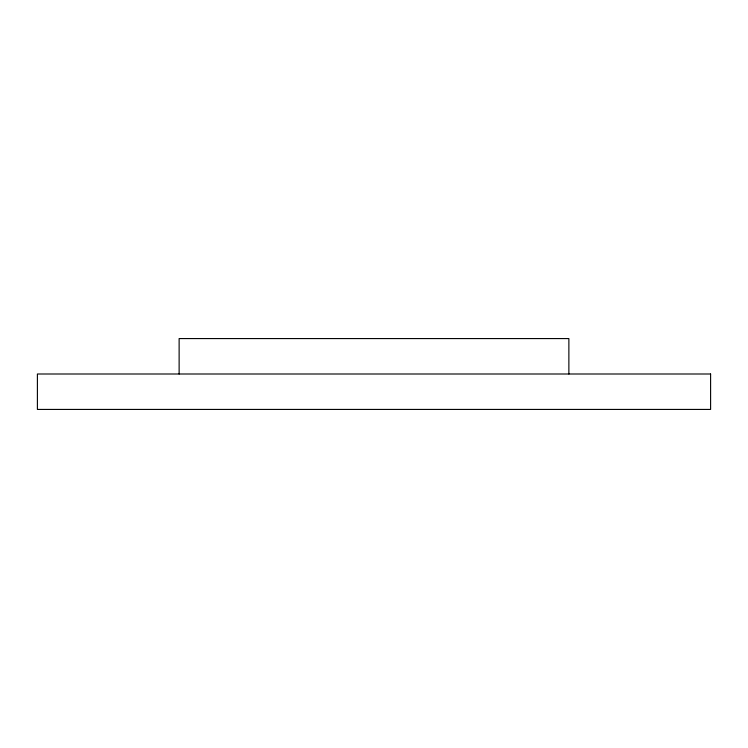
<?xml version="1.0" encoding="UTF-8"?>
<svg xmlns="http://www.w3.org/2000/svg" width="748" height="748" viewBox="0 0 748 748"><rect width="100%" height="100%" fill="white"/><g stroke="black" fill="none" stroke-linecap="round" stroke-linejoin="round"><path stroke-width="1.12" d="M568.873 374L568.873 338.573L179.127 338.573L179.127 374M710.6 374L37.4 374L37.4 409.427L710.6 409.427L710.6 374"/></g></svg>
